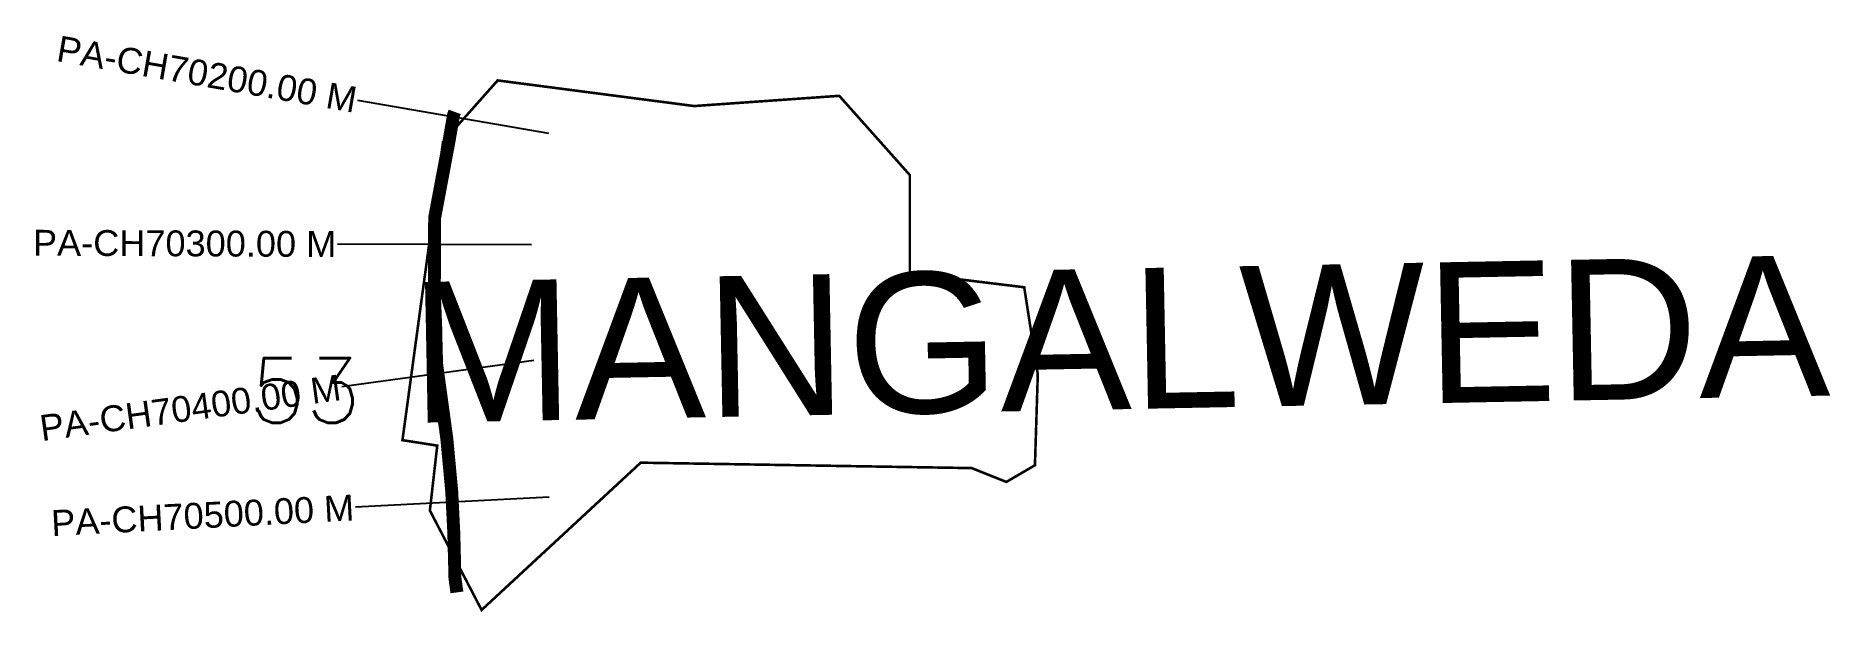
# Model space of a CAD drawing. Header units: metres. Extents: x 261618 to 263006, y 2168864 to 2169310.
import ezdxf
from ezdxf.enums import TextEntityAlignment as Align

# ---------------------------------------------------------------- set-up
doc = ezdxf.new("R2010")
doc.units = ezdxf.units.M
for name, color, linetype in [('ARTIFICIALLY PROTECTED', 4, 'Continuous'), ('CS', 134, 'Continuous'), ('CSMark', 6, 'Continuous'), ('VILLAGE NAME', 250, 'Continuous')]:
    doc.layers.add(name, color=color, linetype=linetype)
doc.styles.add('DynamicDimensions', font='arial.ttf')
doc.styles.get("Standard").update_dxf_attribs({"font": 'simplex.shx'})

msp = doc.modelspace()

# ---------------------------------------------------------------- linework, layer by layer
at = {"color": 6, "const_width": 2, "flags": 128}
msp.add_lwpolyline([(261975.5, 2169275.2), (262127.4, 2169255.4), (262239.6, 2169263.3), (262294.2, 2169202), (262294.2, 2169126.1), (262382.6, 2169115.3), (262393.1, 2169047.9), (262390.9, 2168977.7), (262368.8, 2168964.8), (262342, 2168975.5), (262086.1, 2168979.7), (261963.1, 2168865.8), (261923.1, 2168942.7), (261928.8, 2168992.9), (261901.9, 2168997.1), (261933.3, 2169227.7), (261975.5, 2169275.2)], dxfattribs=at)
at = {"layer": 'ARTIFICIALLY PROTECTED', "const_width": 10, "flags": 128}
msp.add_lwpolyline([(261942.3, 2169250.9), (261941.4, 2169248.4), (261937.6, 2169226.6), (261926.8, 2169169.1), (261926.5, 2169106.2), (261928.4, 2169055), (261936.2, 2168998.3), (261940, 2168957.5), (261941.6, 2168925.6), (261942.5, 2168890.4), (261944, 2168879.4)], dxfattribs=at)
at = {"layer": 'CS'}
for p, q in [((262015.1, 2169234.2), (261867.3, 2169259.8)), ((262001.7, 2169148), (261851.7, 2169148.6)), ((262003.6, 2169058.6), (261855, 2169038.2)), ((262015.3, 2168953), (261865.5, 2168945.2))]:
    msp.add_line(p, q, dxfattribs=at)

# ---------------------------------------------------------------- texts
at = {"insert": (261784.1, 2169060.6), "char_height": 50, "attachment_point": 1}
msp.add_mtext_dynamic_manual_height_columns('53', width=50, gutter_width=1, heights=[67], dxfattribs=at)
at = {"layer": 'CSMark', "style": 'DynamicDimensions'}
for s, rotation, p in [('PA-CH70200.00 M', 350.1394, (261866.3, 2169260)), ('PA-CH70300.00 M', 359.7467, (261850.7, 2169148.7)), ('PA-CH70400.00 M', 7.8102, (261854, 2169038.1)), ('PA-CH70500.00 M', 2.9839, (261864.5, 2168945.1))]:
    msp.add_text(s, height=20, rotation=rotation, dxfattribs=at).set_placement(p, align=Align.MIDDLE_RIGHT)
at = {"layer": 'VILLAGE NAME', "insert": (261906.9, 2169119.2), "char_height": 108.748, "attachment_point": 1, "rotation": 1.1028}
msp.add_mtext_dynamic_manual_height_columns('{\\fArial|b0|i0|c0|p34;MANGALWEDA}', width=726.929, gutter_width=543.7, heights=[0], dxfattribs=at)

doc.saveas('drawing.dxf')
